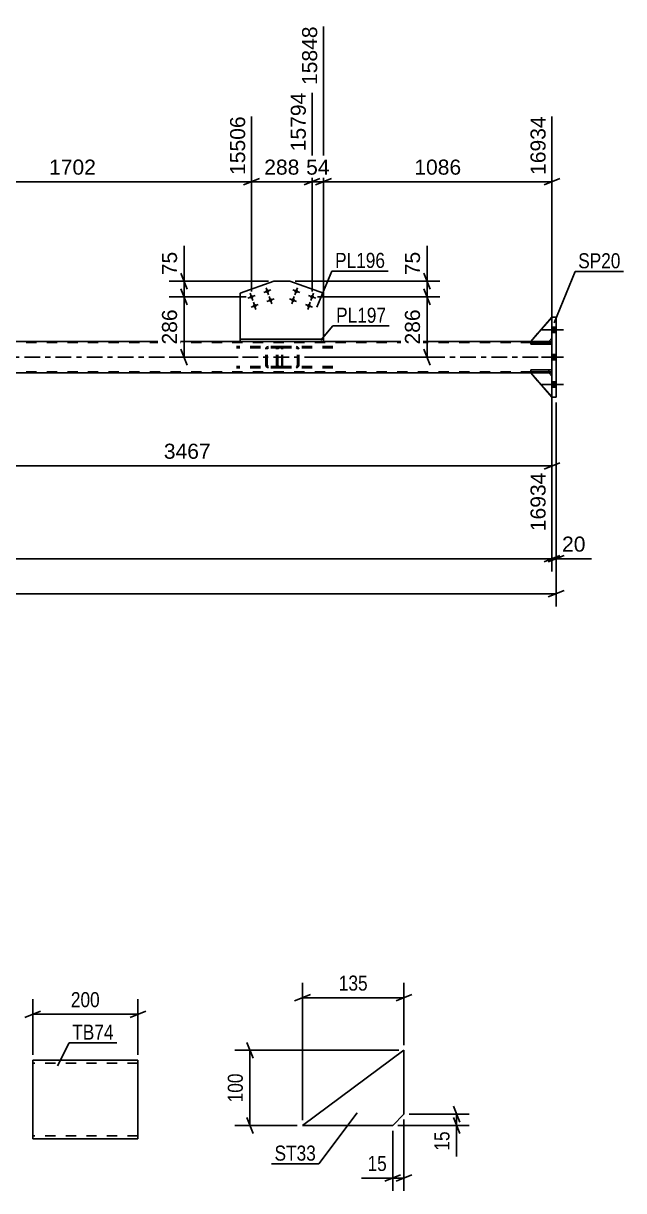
# Model space of a CAD drawing. Header units: millimetres. Extents: x 0 to 1189, y 0 to 841.
# Drawn here: x 641.4 to 755.5, y 227.3 to 449.3 of the extents above; entities that cross this region are included whole.
import ezdxf

# ---------------------------------------------------------------- set-up
doc = ezdxf.new("R2010")
doc.units = ezdxf.units.MM
doc.linetypes.add('DXK_LINE_DOT2', pattern=[3.9198, 1.9599, -1.9599])
doc.linetypes.add('DXK_LINE_DOT3', pattern=[5.9187, 2.979, -0.9799, 0.9799, -0.9799])
doc.styles.add('Arial', font='ARIAL.TTF', dxfattribs={"height": 0.2})
doc.styles.add('Arial Narrow', font='ARIALN.TTF', dxfattribs={"height": 0.2})

# ---------------------------------------------------------------- blocks, each defined once
blk = doc.blocks.new('Part-203770571-2569 - 2383')
at = {"color": 2, "linetype": 'Continuous'}
for p, q in [((741.84, 393.42), (742.64, 393.42)), ((741.84, 378.22), (741.84, 393.42)), ((742.64, 378.22), (742.64, 393.42)), ((742.64, 378.22), (741.84, 378.22))]:
    blk.add_line(p, q, dxfattribs=at)
at = {"color": 7, "linetype": 'DXK_LINE_DOT2'}
for p, q in [((741.84, 378.22), (741.84, 393.42)), ((742.64, 393.42), (742.64, 378.22))]:
    blk.add_line(p, q, dxfattribs=at)
blk = doc.blocks.new('Part-203770571-2510 - 2383')
at = {"color": 2, "linetype": 'Continuous'}
for p, q in [((737.84, 383.06), (737.84, 383.38)), ((737.84, 383.38), (741.84, 383.38)), ((741.84, 383.06), (737.84, 383.06)), ((741.84, 383.06), (741.84, 383.38))]:
    blk.add_line(p, q, dxfattribs=at)
at = {"color": 7, "linetype": 'DXK_LINE_DOT2'}
for p, q in [((741.24, 383.06), (741.24, 383.38)), ((741.84, 383.38), (741.84, 383.06))]:
    blk.add_line(p, q, dxfattribs=at)
blk = doc.blocks.new('Part-203770571-2453 - 2383')
at = {"color": 7, "linetype": 'DXK_LINE_DOT2'}
for p, q in [((690.35, 387.82), (681.85, 387.82)), ((690.35, 387.58), (681.85, 387.58)), ((687.48, 387.53), (687.44, 387.34)), ((687.44, 384.3), (687.44, 387.34)), ((687.69, 387.34), (687.71, 387.43)), ((687.69, 384.3), (687.69, 387.34)), ((687.71, 387.43), (687.76, 387.51)), ((687.94, 387.82), (687.75, 387.79)), ((687.76, 387.51), (687.84, 387.56)), ((687.84, 387.56), (687.94, 387.58)), ((689.45, 387.58), (689.45, 387.82)), ((690.45, 387.79), (690.35, 387.82)), ((690.35, 387.58), (690.4, 387.56)), ((690.4, 387.56), (690.44, 387.51)), ((690.44, 387.51), (690.47, 387.43)), ((690.54, 387.68), (690.45, 387.79)), ((690.47, 387.43), (690.48, 387.34)), ((690.48, 384.3), (690.48, 387.34)), ((690.6, 387.53), (690.54, 387.68)), ((690.62, 387.34), (690.6, 387.53)), ((690.62, 384.3), (690.62, 387.34)), ((690.35, 384.06), (681.85, 384.06)), ((687.44, 384.3), (687.48, 384.12)), ((687.71, 384.21), (687.69, 384.3)), ((687.76, 384.13), (687.71, 384.21)), ((687.84, 384.08), (687.76, 384.13)), ((687.94, 384.06), (687.84, 384.08)), ((689.45, 383.82), (689.45, 384.06)), ((690.4, 384.08), (690.35, 384.06)), ((690.44, 384.13), (690.4, 384.08)), ((690.47, 384.21), (690.44, 384.13)), ((690.48, 384.3), (690.47, 384.21)), ((690.54, 383.96), (690.6, 384.12)), ((690.6, 384.12), (690.62, 384.3)), ((690.35, 383.82), (681.85, 383.82)), ((687.75, 383.86), (687.94, 383.82)), ((690.35, 383.82), (690.45, 383.86)), ((690.45, 383.86), (690.54, 383.96))]:
    blk.add_line(p, q, dxfattribs=at)
for centre, start, end in [((687.93, 387.33), 111.1513, 156.1049), ((687.93, 384.32), 203.8951, 248.8487)]:
    blk.add_arc(centre, 0.492, start, end, dxfattribs=at)
blk = doc.blocks.new('Part-203770571-2470 - 2383')
at = {"color": 7, "linetype": 'DXK_LINE_DOT2'}
for p, q in [((689.49, 387.53), (689.45, 387.34)), ((689.45, 384.3), (689.45, 387.34)), ((689.71, 387.34), (689.73, 387.43)), ((689.71, 384.3), (689.71, 387.34)), ((689.73, 387.43), (689.78, 387.51)), ((689.96, 387.82), (689.77, 387.79)), ((689.78, 387.51), (689.86, 387.56)), ((689.86, 387.56), (689.96, 387.58)), ((700.19, 387.82), (689.96, 387.82)), ((700.19, 387.58), (689.96, 387.58)), ((693.39, 387.79), (693.2, 387.82)), ((693.2, 387.58), (693.29, 387.56)), ((693.29, 387.56), (693.38, 387.51)), ((693.38, 387.51), (693.43, 387.43)), ((693.43, 387.43), (693.45, 387.34)), ((693.45, 384.3), (693.45, 387.34)), ((693.71, 387.34), (693.67, 387.53)), ((693.71, 384.3), (693.71, 387.34)), ((689.45, 384.3), (689.49, 384.12)), ((689.73, 384.21), (689.71, 384.3)), ((689.78, 384.13), (689.73, 384.21)), ((689.86, 384.08), (689.78, 384.13)), ((689.96, 384.06), (689.86, 384.08)), ((700.19, 384.06), (689.96, 384.06)), ((693.29, 384.08), (693.2, 384.06)), ((693.38, 384.13), (693.29, 384.08)), ((693.43, 384.21), (693.38, 384.13)), ((693.45, 384.3), (693.43, 384.21)), ((693.67, 384.12), (693.71, 384.3)), ((689.77, 383.86), (689.96, 383.82)), ((700.19, 383.82), (689.96, 383.82)), ((693.2, 383.82), (693.39, 383.86))]:
    blk.add_line(p, q, dxfattribs=at)
for centre, start, end in [((689.94, 387.32), 110.7583, 155.68), ((693.22, 387.32), 24.32, 69.2417), ((689.94, 384.32), 204.32, 249.2417), ((693.22, 384.32), 290.7583, 335.68)]:
    blk.add_arc(centre, 0.496, start, end, dxfattribs=at)
blk = doc.blocks.new('Part-203770571-2504 - 2383')
at = {"color": 7, "linetype": 'DXK_LINE_DOT2'}
for p, q in [((741.84, 388.58), (737.84, 388.58)), ((737.84, 388.58), (737.84, 388.26)), ((741.24, 388.58), (741.24, 388.26)), ((741.84, 388.26), (741.84, 388.58)), ((741.84, 388.53), (741.84, 388.26)), ((737.84, 388.26), (741.84, 388.26))]:
    blk.add_line(p, q, dxfattribs=at)
blk = doc.blocks.new('Part-203770571-2545 - 2383')
at = {"color": 7, "linetype": 'DXK_LINE_DOT2'}
for p, q in [((737.84, 388.82), (741.84, 393.42)), ((741.84, 393.42), (741.84, 389.42)), ((741.24, 388.82), (737.84, 388.82)), ((741.84, 389.42), (741.24, 388.82))]:
    blk.add_line(p, q, dxfattribs=at)
blk = doc.blocks.new('Part-203770571-2546 - 2383')
at = {"color": 2, "linetype": 'Continuous'}
for p, q in [((737.84, 388.82), (741.84, 393.42)), ((741.24, 388.82), (737.84, 388.82)), ((741.84, 389.42), (741.24, 388.82))]:
    blk.add_line(p, q, dxfattribs=at)
at = {"color": 7, "linetype": 'DXK_LINE_DOT2'}
blk.add_line((741.84, 393.42), (741.84, 389.42), dxfattribs=at)
blk = doc.blocks.new('Part-203770571-2547 - 2383')
at = {"color": 7, "linetype": 'DXK_LINE_DOT2'}
for p, q in [((741.24, 382.82), (737.84, 382.82)), ((737.84, 382.82), (741.84, 378.22)), ((741.84, 382.22), (741.24, 382.82)), ((741.84, 378.22), (741.84, 382.22))]:
    blk.add_line(p, q, dxfattribs=at)
blk = doc.blocks.new('Part-203770571-2548 - 2383')
at = {"color": 2, "linetype": 'Continuous'}
for p, q in [((741.24, 382.82), (737.84, 382.82)), ((737.84, 382.82), (741.84, 378.22)), ((741.84, 382.22), (741.24, 382.82))]:
    blk.add_line(p, q, dxfattribs=at)
at = {"color": 7, "linetype": 'DXK_LINE_DOT2'}
blk.add_line((741.84, 378.22), (741.84, 382.22), dxfattribs=at)
blk = doc.blocks.new('Part-203770571-2555 - 2383')
at = {"color": 2, "linetype": 'Continuous'}
for p, q in [((737.84, 388.26), (737.84, 388.58)), ((737.84, 388.58), (741.84, 388.58)), ((741.84, 388.26), (741.84, 388.58)), ((741.84, 388.26), (737.84, 388.26))]:
    blk.add_line(p, q, dxfattribs=at)
at = {"color": 7, "linetype": 'DXK_LINE_DOT2'}
for p, q in [((741.24, 388.26), (741.24, 388.58)), ((741.84, 388.58), (741.84, 388.26))]:
    blk.add_line(p, q, dxfattribs=at)
blk = doc.blocks.new('Bolt-203770571-2578 - 2383')
at = {"linetype": 'Continuous'}
for points in [[(741.84, 391.54), (741.84, 390.5), (742.64, 390.5), (742.64, 391.54)], [(741.84, 391.54), (741.84, 390.5), (742.64, 390.5), (742.64, 391.54)], [(741.84, 391.54), (741.84, 390.5), (742.64, 390.5), (742.64, 391.54)], [(741.84, 386.34), (741.84, 385.3), (742.64, 385.3), (742.64, 386.34)], [(741.84, 386.34), (741.84, 385.3), (742.64, 385.3), (742.64, 386.34)], [(741.84, 381.14), (741.84, 380.1), (742.64, 380.1), (742.64, 381.14)], [(741.84, 381.14), (741.84, 380.1), (742.64, 380.1), (742.64, 381.14)], [(741.84, 381.14), (741.84, 380.1), (742.64, 380.1), (742.64, 381.14)]]:
    blk.add_hatch(color=1, dxfattribs=at).paths.add_polyline_path(points)
at = {"color": 1, "linetype": 'Continuous'}
for p, q in [((744.04, 391.02), (739.84, 391.02)), ((744.04, 391.02), (739.84, 391.02)), ((744.04, 391.02), (739.84, 391.02)), ((742.64, 391.54), (741.84, 391.54)), ((742.64, 391.54), (741.84, 391.54)), ((742.64, 391.54), (741.84, 391.54)), ((742.64, 390.5), (741.84, 390.5)), ((742.64, 390.5), (741.84, 390.5)), ((742.64, 390.5), (741.84, 390.5)), ((742.64, 386.34), (741.84, 386.34)), ((742.64, 386.34), (741.84, 386.34)), ((744.04, 385.82), (739.84, 385.82)), ((744.04, 385.82), (739.84, 385.82)), ((742.64, 385.3), (741.84, 385.3)), ((742.64, 385.3), (741.84, 385.3)), ((744.04, 380.62), (739.84, 380.62)), ((744.04, 380.62), (739.84, 380.62)), ((744.04, 380.62), (739.84, 380.62)), ((742.64, 381.14), (741.84, 381.14)), ((742.64, 381.14), (741.84, 381.14)), ((742.64, 381.14), (741.84, 381.14)), ((742.64, 380.1), (741.84, 380.1)), ((742.64, 380.1), (741.84, 380.1)), ((742.64, 380.1), (741.84, 380.1))]:
    blk.add_line(p, q, dxfattribs=at)
blk = doc.blocks.new('Part-203770571-2616 - 2383')
at = {"color": 7, "linetype": 'DXK_LINE_DOT2'}
for p, q in [((741.84, 383.38), (737.84, 383.38)), ((737.84, 383.38), (737.84, 383.06)), ((737.84, 383.06), (741.84, 383.06)), ((741.24, 383.06), (741.24, 383.38)), ((741.84, 383.06), (741.84, 383.38)), ((741.84, 383.38), (741.84, 383.06))]:
    blk.add_line(p, q, dxfattribs=at)
blk = doc.blocks.new('Part-203770571-2638 - 2383')
at = {"color": 7, "linetype": 'DXK_LINE_DOT2'}
for p, q in [((741.84, 388.58), (79.28, 388.58)), ((87.28, 388.82), (741.84, 388.82)), ((698.41, 388.82), (682.56, 388.82)), ((741.24, 388.82), (737.84, 388.82)), ((741.84, 388.82), (741.84, 382.82)), ((741.84, 383.06), (79.28, 383.06)), ((741.84, 382.82), (176.68, 382.82)), ((741.24, 382.82), (737.84, 382.82))]:
    blk.add_line(p, q, dxfattribs=at)
at = {"color": 2, "linetype": 'Continuous'}
for p, q in [((682.56, 388.82), (616.65, 388.82)), ((737.84, 388.82), (698.41, 388.82)), ((741.84, 388.82), (741.24, 388.82)), ((737.84, 382.82), (608.36, 382.82)), ((741.84, 382.82), (741.24, 382.82))]:
    blk.add_line(p, q, dxfattribs=at)
at = {"color": 7, "linetype": 'DXK_LINE_DOT3'}
blk.add_line((79.28, 385.82), (741.84, 385.82), dxfattribs=at)
blk = doc.blocks.new('Part-203770571-2711 - 2383')
at = {"color": 2, "linetype": 'Continuous'}
for p, q in [((682.56, 398), (688.97, 400.27)), ((688.97, 400.27), (692.01, 400.27)), ((692.01, 400.27), (698.41, 398)), ((682.56, 389.22), (682.56, 398)), ((698.41, 398), (698.41, 389.22))]:
    blk.add_line(p, q, dxfattribs=at)
at = {"color": 7, "linetype": 'DXK_LINE_DOT2'}
blk.add_line((698.41, 389.22), (682.56, 389.22), dxfattribs=at)
blk = doc.blocks.new('Part-203770571-2716 - 2383')
at = {"color": 2, "linetype": 'Continuous'}
for p, q in [((698.41, 389.22), (682.56, 389.22)), ((682.56, 388.82), (682.56, 389.22)), ((698.41, 388.82), (682.56, 388.82)), ((698.41, 388.82), (698.41, 389.22))]:
    blk.add_line(p, q, dxfattribs=at)
blk = doc.blocks.new('Bolt-203770571-2717 - 2383')
at = {"linetype": 'Continuous'}
for points in [[(685.06, 397.4, -1), (684.38, 397.16, -1)], [(688.08, 398.47, -1), (687.4, 398.23, -1)], [(685.67, 395.71, -1), (684.99, 395.47, -1)], [(688.68, 396.78, -1), (688, 396.54, -1)]]:
    blk.add_hatch(color=1, dxfattribs=at).paths.add_polyline_path(points)
at = {"color": 1, "linetype": 'Continuous'}
for p, q in [((685.4, 397.52), (684.05, 397.04)), ((684.48, 397.96), (684.96, 396.6)), ((688.42, 398.59), (687.06, 398.11)), ((687.5, 399.03), (687.98, 397.67)), ((688.1, 397.33), (688.58, 395.98)), ((686, 395.83), (684.65, 395.35)), ((685.09, 396.26), (685.57, 394.91)), ((689.02, 396.9), (687.66, 396.41))]:
    blk.add_line(p, q, dxfattribs=at)
blk = doc.blocks.new('Bolt-203770571-2718 - 2383')
at = {"linetype": 'Continuous'}
for points in [[(693.57, 398.23, -1), (692.89, 398.47, -1)], [(696.59, 397.16, -1), (695.91, 397.4, -1)], [(692.97, 396.54, -1), (692.29, 396.78, -1)], [(695.99, 395.47, -1), (695.31, 395.71, -1)]]:
    blk.add_hatch(color=1, dxfattribs=at).paths.add_polyline_path(points)
at = {"color": 1, "linetype": 'Continuous'}
for p, q in [((692.87, 397.33), (692.39, 395.98)), ((693.91, 398.11), (692.56, 398.59)), ((693.47, 399.03), (692.99, 397.67)), ((696.93, 397.04), (695.57, 397.52)), ((696.49, 397.96), (696.01, 396.6)), ((693.31, 396.41), (691.95, 396.9)), ((696.33, 395.35), (694.97, 395.83)), ((695.89, 396.26), (695.41, 394.91))]:
    blk.add_line(p, q, dxfattribs=at)
blk = doc.blocks.new('Part-203770571-41274 - 41273')
at = {"color": 2, "linetype": 'Continuous'}
for p, q in [((643.13, 252.16), (643.13, 250.96)), ((663.13, 252.16), (643.13, 252.16)), ((643.13, 238.36), (643.13, 250.96)), ((663.13, 252.16), (663.13, 252.07)), ((663.13, 252.07), (663.13, 250.96)), ((663.13, 237.16), (663.13, 250.96)), ((643.13, 237.25), (643.13, 238.36)), ((643.13, 237.16), (643.13, 237.25)), ((663.13, 237.16), (643.13, 237.16))]:
    blk.add_line(p, q, dxfattribs=at)
at = {"color": 7, "linetype": 'DXK_LINE_DOT2'}
for p, q in [((663.13, 251.56), (643.13, 251.56)), ((663.13, 250.96), (663.13, 251.81)), ((643.13, 238.36), (643.13, 237.51)), ((643.13, 237.76), (643.13, 237.8)), ((663.13, 237.76), (643.13, 237.76)), ((663.13, 237.76), (663.13, 237.8)), ((643.13, 237.16), (643.13, 237.16))]:
    blk.add_line(p, q, dxfattribs=at)
blk = doc.blocks.new('Part-203770571-41422 - 41421')
at = {"color": 2, "linetype": 'Continuous'}
for p, q in [((713.72, 254.02), (694.43, 239.73)), ((713.72, 241.88), (713.72, 254.02)), ((694.43, 239.73), (711.57, 239.73)), ((713.72, 241.88), (711.57, 239.73))]:
    blk.add_line(p, q, dxfattribs=at)
blk = doc.blocks.new('StraightDimension-203770571-2778 - 2383')
at = {"color": 7, "linetype": 'Continuous'}
for p, q in [((741.84, 383.22), (741.84, 352.73)), ((603.16, 381.42), (603.16, 352.73)), ((604.66, 365.75), (601.66, 364.55)), ((603.16, 365.15), (741.84, 365.15)), ((740.34, 364.55), (743.34, 365.75))]:
    blk.add_line(p, q, dxfattribs=at)
at = {"color": 0}
blk.add_wipeout([(677.55, 365.9), (677.55, 370.1), (667.46, 370.1), (667.46, 365.9)], dxfattribs=at)
at = {"color": 0, "linetype": 'Continuous'}
blk.add_wipeout([(741.24, 364.45), (737.04, 364.45), (737.04, 352.13), (741.24, 352.13)], dxfattribs=at)
at = {"color": 3, "style": 'Arial'}
blk.add_text('3467', height=2.865, dxfattribs=at).set_placement((668.06, 366.5))
at = {"color": 3, "linetype": 'Continuous', "style": 'Arial'}
blk.add_text('16934', height=2.865, rotation=90.0002, dxfattribs=at).set_placement((740.64, 352.73))
blk = doc.blocks.new('StraightDimension-203770571-34992 - 2383')
at = {"color": 7, "linetype": 'Continuous'}
for p, q in [((696.25, 398.28), (696.25, 436.09)), ((684.72, 398.28), (684.72, 431.59)), ((683.22, 418.57), (686.22, 419.77)), ((697.75, 419.77), (694.75, 418.57)), ((684.72, 419.17), (696.25, 419.17))]:
    blk.add_line(p, q, dxfattribs=at)
at = {"color": 0}
blk.add_wipeout([(694.42, 419.92), (694.42, 424.12), (686.55, 424.12), (686.55, 419.92)], dxfattribs=at)
at = {"color": 0, "linetype": 'Continuous'}
blk.add_wipeout([(695.65, 436.69), (691.45, 436.69), (691.45, 424.37), (695.65, 424.37)], dxfattribs=at)
at = {"color": 3, "linetype": 'Continuous', "style": 'Arial'}
blk.add_text('15794', height=2.865, rotation=90.0002, dxfattribs=at).set_placement((695.05, 424.97))
at = {"color": 3, "style": 'Arial'}
blk.add_text('288', height=2.865, dxfattribs=at).set_placement((687.15, 420.52))
blk = doc.blocks.new('StraightDimension-203770571-35588 - 2383')
at = {"color": 7, "linetype": 'Continuous'}
for p, q in [((717.51, 401.77), (718.71, 398.77)), ((693.01, 400.27), (720.51, 400.27)), ((718.11, 397.28), (718.11, 400.27)), ((718.71, 395.78), (717.51, 398.78)), ((697.25, 397.28), (720.51, 397.28))]:
    blk.add_line(p, q, dxfattribs=at)
at = {"color": 0}
blk.add_wipeout([(717.36, 406.45), (713.16, 406.45), (713.16, 400.8), (717.36, 400.8)], dxfattribs=at)
at = {"color": 7, "linetype": 'Continuous'}
blk.add_line((718.11, 400.27), (718.11, 406.97), dxfattribs=at)
blk.add_line((718.11, 400.27), (718.11, 406.97), dxfattribs=at)
at = {"color": 3, "style": 'Arial'}
blk.add_text('75', height=2.865, rotation=90.0002, dxfattribs=at).set_placement((716.76, 401.4))
blk = doc.blocks.new('StraightDimension-203770571-35589 - 2383')
at = {"color": 7, "linetype": 'Continuous'}
for p, q in [((717.51, 398.78), (718.71, 395.78)), ((697.25, 397.28), (720.51, 397.28)), ((718.11, 385.82), (718.11, 397.28)), ((718.71, 384.32), (717.51, 387.32)), ((697.25, 385.82), (720.51, 385.82))]:
    blk.add_line(p, q, dxfattribs=at)
at = {"color": 0}
blk.add_wipeout([(717.36, 395.49), (713.16, 395.49), (713.16, 387.62), (717.36, 387.62)], dxfattribs=at)
at = {"color": 3, "style": 'Arial'}
blk.add_text('286', height=2.865, rotation=90.0002, dxfattribs=at).set_placement((716.76, 388.22))
blk = doc.blocks.new('StraightDimension-203770571-2767 - 2383')
at = {"color": 7, "linetype": 'Continuous'}
for p, q in [((742.64, 377.22), (742.64, 338.43)), ((66.38, 340.83), (742.64, 340.83)), ((741.14, 340.23), (744.14, 341.43))]:
    blk.add_line(p, q, dxfattribs=at)
blk = doc.blocks.new('StraightDimension-203770571-35211 - 2383')
at = {"color": 7, "linetype": 'Continuous'}
for p, q in [((741.84, 377.22), (741.84, 345.09)), ((67.18, 347.49), (741.84, 347.49)), ((740.34, 346.89), (743.34, 348.09))]:
    blk.add_line(p, q, dxfattribs=at)
blk = doc.blocks.new('StraightDimension-203770571-34990 - 2383')
at = {"color": 7, "linetype": 'Continuous'}
for p, q in [((698.41, 390.22), (698.41, 448.69)), ((741.84, 389.82), (741.84, 431.59)), ((699.91, 419.77), (696.91, 418.57)), ((740.34, 418.57), (743.34, 419.77)), ((698.41, 419.17), (741.84, 419.17))]:
    blk.add_line(p, q, dxfattribs=at)
at = {"color": 0, "linetype": 'Continuous'}
blk.add_wipeout([(741.24, 432.19), (737.04, 432.19), (737.04, 419.87), (741.24, 419.87)], dxfattribs=at)
at = {"color": 0}
blk.add_wipeout([(725.18, 419.92), (725.18, 424.12), (715.08, 424.12), (715.08, 419.92)], dxfattribs=at)
at = {"color": 3, "linetype": 'Continuous', "style": 'Arial'}
blk.add_text('16934', height=2.865, rotation=90.0002, dxfattribs=at).set_placement((740.64, 420.47))
at = {"color": 3, "style": 'Arial'}
blk.add_text('1086', height=2.865, dxfattribs=at).set_placement((715.68, 420.52))
blk = doc.blocks.new('StraightDimension-203770571-34991 - 2383')
at = {"color": 7, "linetype": 'Continuous'}
for p, q in [((698.41, 390.22), (698.41, 448.69)), ((696.25, 398.28), (696.25, 436.09)), ((694.75, 418.57), (697.75, 419.77)), ((699.91, 419.77), (696.91, 418.57)), ((696.25, 419.17), (698.41, 419.17))]:
    blk.add_line(p, q, dxfattribs=at)
at = {"color": 0, "linetype": 'Continuous'}
blk.add_wipeout([(697.81, 449.29), (693.61, 449.29), (693.61, 436.97), (697.81, 436.97)], dxfattribs=at)
at = {"color": 0}
blk.add_wipeout([(700.16, 419.92), (700.16, 424.12), (694.51, 424.12), (694.51, 419.92)], dxfattribs=at)
at = {"color": 3, "linetype": 'Continuous', "style": 'Arial'}
blk.add_text('15848', height=2.865, rotation=90.0002, dxfattribs=at).set_placement((697.21, 437.57))
at = {"color": 3, "style": 'Arial'}
blk.add_text('54', height=2.865, dxfattribs=at).set_placement((695.11, 420.52))
blk = doc.blocks.new('StraightDimension-203770571-34993 - 2383')
at = {"color": 7, "linetype": 'Continuous'}
for p, q in [((616.65, 390.22), (616.65, 448.69)), ((684.72, 398.28), (684.72, 431.59)), ((618.15, 419.77), (615.15, 418.57)), ((683.22, 418.57), (686.22, 419.77)), ((616.65, 419.17), (684.72, 419.17))]:
    blk.add_line(p, q, dxfattribs=at)
at = {"color": 0, "linetype": 'Continuous'}
blk.add_wipeout([(684.12, 432.19), (679.92, 432.19), (679.92, 419.87), (684.12, 419.87)], dxfattribs=at)
at = {"color": 0}
blk.add_wipeout([(655.74, 419.92), (655.74, 424.12), (645.64, 424.12), (645.64, 419.92)], dxfattribs=at)
at = {"color": 3, "linetype": 'Continuous', "style": 'Arial'}
blk.add_text('15506', height=2.865, rotation=90.0002, dxfattribs=at).set_placement((683.52, 420.47))
at = {"color": 3, "style": 'Arial'}
blk.add_text('1702', height=2.865, dxfattribs=at).set_placement((646.24, 420.52))
blk = doc.blocks.new('StraightDimension-203770571-35210 - 2383')
at = {"color": 7, "linetype": 'Continuous'}
for p, q in [((741.84, 377.22), (741.84, 345.09)), ((742.64, 377.22), (742.64, 345.09)), ((740.34, 346.89), (743.34, 348.09)), ((744.14, 348.09), (741.14, 346.89)), ((741.84, 347.49), (742.64, 347.49))]:
    blk.add_line(p, q, dxfattribs=at)
at = {"color": 0}
blk.add_wipeout([(748.81, 348.24), (748.81, 352.44), (743.17, 352.44), (743.17, 348.24)], dxfattribs=at)
at = {"color": 7, "linetype": 'Continuous'}
blk.add_line((742.64, 347.49), (749.34, 347.49), dxfattribs=at)
blk.add_line((742.64, 347.49), (749.34, 347.49), dxfattribs=at)
at = {"color": 3, "style": 'Arial'}
blk.add_text('20', height=2.865, dxfattribs=at).set_placement((743.77, 348.84))
blk = doc.blocks.new('StraightDimension-203770571-35561 - 2383')
at = {"color": 7, "linetype": 'Continuous'}
for p, q in [((671.32, 401.77), (672.52, 398.77)), ((687.97, 400.27), (669.07, 400.27)), ((671.92, 397.28), (671.92, 400.27)), ((672.52, 395.78), (671.32, 398.78)), ((683.72, 397.28), (669.07, 397.28))]:
    blk.add_line(p, q, dxfattribs=at)
at = {"color": 0}
blk.add_wipeout([(671.17, 406.45), (666.97, 406.45), (666.97, 400.8), (671.17, 400.8)], dxfattribs=at)
at = {"color": 7, "linetype": 'Continuous'}
blk.add_line((671.92, 400.27), (671.92, 406.97), dxfattribs=at)
blk.add_line((671.92, 400.27), (671.92, 406.97), dxfattribs=at)
at = {"color": 3, "style": 'Arial'}
blk.add_text('75', height=2.865, rotation=90.0002, dxfattribs=at).set_placement((670.57, 401.4))
blk = doc.blocks.new('StraightDimension-203770571-35562 - 2383')
at = {"color": 7, "linetype": 'Continuous'}
for p, q in [((671.32, 398.78), (672.52, 395.78)), ((683.72, 397.28), (669.07, 397.28)), ((671.92, 385.82), (671.92, 397.28)), ((672.52, 384.32), (671.32, 387.32)), ((682.17, 385.82), (669.07, 385.82))]:
    blk.add_line(p, q, dxfattribs=at)
at = {"color": 0}
blk.add_wipeout([(671.17, 395.49), (666.97, 395.49), (666.97, 387.62), (671.17, 387.62)], dxfattribs=at)
at = {"color": 3, "style": 'Arial'}
blk.add_text('286', height=2.865, rotation=90.0002, dxfattribs=at).set_placement((670.57, 388.22))
blk = doc.blocks.new('StraightDimension-203770571-41642 - 41273')
at = {"color": 7, "linetype": 'Continuous'}
for p, q in [((643.13, 253.16), (643.13, 263.72)), ((663.13, 253.16), (663.13, 263.72)), ((644.63, 261.47), (641.63, 260.27)), ((643.13, 260.87), (663.13, 260.87)), ((661.63, 260.27), (664.63, 261.47))]:
    blk.add_line(p, q, dxfattribs=at)
at = {"color": 0}
blk.add_wipeout([(656.48, 261.62), (656.48, 265.82), (649.79, 265.82), (649.79, 261.62)], dxfattribs=at)
at = {"color": 3, "style": 'Arial Narrow'}
blk.add_text('200', height=2.863, dxfattribs=at).set_placement((650.39, 262.22))
blk = doc.blocks.new('StraightDimension-203770571-42186 - 41421')
at = {"color": 7, "linetype": 'Continuous'}
for p, q in [((694.43, 240.73), (694.43, 266.87)), ((713.72, 255.02), (713.72, 266.87)), ((695.93, 264.62), (692.93, 263.42)), ((712.22, 263.42), (715.22, 264.62)), ((694.43, 264.02), (713.72, 264.02))]:
    blk.add_line(p, q, dxfattribs=at)
at = {"color": 0}
blk.add_wipeout([(707.42, 264.77), (707.42, 268.97), (700.73, 268.97), (700.73, 264.77)], dxfattribs=at)
at = {"color": 3, "style": 'Arial Narrow'}
blk.add_text('135', height=2.863, dxfattribs=at).set_placement((701.33, 265.37))
blk = doc.blocks.new('StraightDimension-203770571-42178 - 41421')
at = {"color": 7, "linetype": 'Continuous'}
for p, q in [((685.03, 252.52), (683.83, 255.52)), ((712.72, 254.02), (681.58, 254.02)), ((684.43, 239.73), (684.43, 254.02)), ((693.43, 239.73), (681.58, 239.73)), ((683.83, 241.23), (685.03, 238.23))]:
    blk.add_line(p, q, dxfattribs=at)
at = {"color": 0}
blk.add_wipeout([(683.68, 250.22), (679.48, 250.22), (679.48, 243.53), (683.68, 243.53)], dxfattribs=at)
at = {"color": 3, "style": 'Arial Narrow'}
blk.add_text('100', height=2.863, rotation=90.0002, dxfattribs=at).set_placement((683.08, 244.13))
blk = doc.blocks.new('StraightDimension-203770571-42182 - 41421')
at = {"color": 7, "linetype": 'Continuous'}
for p, q in [((713.72, 240.88), (713.72, 227.33)), ((711.57, 238.73), (711.57, 227.33)), ((710.07, 229.13), (713.07, 230.33)), ((711.57, 229.73), (713.72, 229.73)), ((715.22, 230.33), (712.22, 229.13))]:
    blk.add_line(p, q, dxfattribs=at)
at = {"color": 0}
blk.add_wipeout([(711.05, 230.48), (711.05, 234.68), (706.19, 234.68), (706.19, 230.48)], dxfattribs=at)
at = {"color": 7, "linetype": 'Continuous'}
blk.add_line((711.57, 229.73), (705.67, 229.73), dxfattribs=at)
blk.add_line((711.57, 229.73), (705.67, 229.73), dxfattribs=at)
at = {"color": 3, "style": 'Arial Narrow'}
blk.add_text('15', height=2.863, dxfattribs=at).set_placement((706.79, 231.08))
blk = doc.blocks.new('StraightDimension-203770571-42174 - 41421')
at = {"color": 7, "linetype": 'Continuous'}
for p, q in [((723.12, 243.38), (724.32, 240.38)), ((712.57, 239.73), (726.12, 239.73)), ((714.72, 241.88), (726.12, 241.88)), ((724.32, 238.23), (723.12, 241.23)), ((723.72, 239.73), (723.72, 241.88))]:
    blk.add_line(p, q, dxfattribs=at)
at = {"color": 0}
blk.add_wipeout([(722.97, 239.21), (718.77, 239.21), (718.77, 234.35), (722.97, 234.35)], dxfattribs=at)
at = {"color": 7, "linetype": 'Continuous'}
blk.add_line((723.72, 239.73), (723.72, 233.83), dxfattribs=at)
blk.add_line((723.72, 239.73), (723.72, 233.83), dxfattribs=at)
at = {"color": 3, "style": 'Arial Narrow'}
blk.add_text('15', height=2.863, rotation=90.0002, dxfattribs=at).set_placement((722.37, 234.95))
blk = doc.blocks.new('Mark-203770571-2565 - 2383')
at = {"color": 0}
blk.add_wipeout([(754.88, 402.72), (754.88, 405.72), (746.84, 405.72), (746.84, 402.72)], dxfattribs=at)
blk.add_wipeout([(754.88, 402.72), (754.88, 405.72), (746.84, 405.72), (746.84, 402.72)], dxfattribs=at)
at = {"color": 30, "linetype": 'Continuous'}
for p, q in [((742.25, 392.33), (746.24, 402.12)), ((746.24, 402.12), (755.48, 402.12))]:
    blk.add_line(p, q, dxfattribs=at)
at = {"color": 3, "style": 'Arial Narrow'}
blk.add_text('SP20', height=2.863, dxfattribs=at).set_placement((746.84, 402.72))
blk = doc.blocks.new('Mark-203770571-2712 - 2383')
at = {"color": 0}
blk.add_wipeout([(710.32, 392.36), (710.32, 395.36), (700.82, 395.36), (700.82, 392.36)], dxfattribs=at)
blk.add_wipeout([(710.32, 392.36), (710.32, 395.36), (700.82, 395.36), (700.82, 392.36)], dxfattribs=at)
at = {"color": 30, "linetype": 'Continuous'}
for p, q in [((697.92, 389.06), (700.22, 391.76)), ((700.22, 391.76), (710.92, 391.76))]:
    blk.add_line(p, q, dxfattribs=at)
at = {"color": 3, "style": 'Arial Narrow'}
blk.add_text('PL197', height=2.863, dxfattribs=at).set_placement((700.82, 392.36))
blk = doc.blocks.new('Mark-203770571-32135 - 2383')
at = {"color": 0}
blk.add_wipeout([(710.12, 402.79), (710.12, 405.79), (700.62, 405.79), (700.62, 402.79)], dxfattribs=at)
blk.add_wipeout([(710.12, 402.79), (710.12, 405.79), (700.62, 405.79), (700.62, 402.79)], dxfattribs=at)
at = {"color": 30, "linetype": 'Continuous'}
for p, q in [((697.17, 395.31), (700.02, 402.19)), ((700.02, 402.19), (710.72, 402.19))]:
    blk.add_line(p, q, dxfattribs=at)
at = {"color": 3, "style": 'Arial Narrow'}
blk.add_text('PL196', height=2.863, dxfattribs=at).set_placement((700.62, 402.79))
blk = doc.blocks.new('Mark-203770571-42242 - 41273')
at = {"color": 0}
blk.add_wipeout([(658.5, 256.04), (658.5, 259.04), (650.65, 259.04), (650.65, 256.04)], dxfattribs=at)
blk.add_wipeout([(658.5, 256.04), (658.5, 259.04), (650.65, 259.04), (650.65, 256.04)], dxfattribs=at)
at = {"color": 30, "linetype": 'Continuous'}
for p, q in [((647.85, 251.07), (650.05, 255.44)), ((650.05, 255.44), (659.1, 255.44))]:
    blk.add_line(p, q, dxfattribs=at)
at = {"color": 3, "style": 'Arial Narrow'}
blk.add_text('TB74', height=2.863, dxfattribs=at).set_placement((650.65, 256.04))
blk = doc.blocks.new('Mark-203770571-42281 - 41421')
at = {"color": 0}
blk.add_wipeout([(696.96, 233.04), (696.96, 236.04), (689.11, 236.04), (689.11, 233.04)], dxfattribs=at)
blk.add_wipeout([(696.96, 233.04), (696.96, 236.04), (689.11, 236.04), (689.11, 233.04)], dxfattribs=at)
at = {"color": 30, "linetype": 'Continuous'}
for p in [(704.83, 242.13), (688.51, 232.44)]:
    blk.add_line(p, (697.56, 232.44), dxfattribs=at)
at = {"color": 3, "style": 'Arial Narrow'}
blk.add_text('ST33', height=2.863, dxfattribs=at).set_placement((689.11, 233.04))

msp = doc.modelspace()

# ---------------------------------------------------------------- block references
for name in ['Part-203770571-2711 - 2383', 'Bolt-203770571-2717 - 2383', 'Bolt-203770571-2718 - 2383', 'Part-203770571-2545 - 2383', 'Part-203770571-2546 - 2383', 'Part-203770571-2569 - 2383', 'Bolt-203770571-2578 - 2383', 'Part-203770571-2638 - 2383', 'Part-203770571-2716 - 2383', 'Part-203770571-2504 - 2383', 'Part-203770571-2555 - 2383', 'Part-203770571-2453 - 2383', 'Part-203770571-2470 - 2383', 'Part-203770571-2510 - 2383', 'Part-203770571-2616 - 2383', 'Part-203770571-2547 - 2383', 'Part-203770571-2548 - 2383', 'Part-203770571-41422 - 41421', 'Part-203770571-41274 - 41273']:
    msp.add_blockref(name, (0, 0))

# ---------------------------------------------------------------- next in the draw order: block references
for name in ['StraightDimension-203770571-34992 - 2383', 'StraightDimension-203770571-2778 - 2383', 'StraightDimension-203770571-42186 - 41421', 'StraightDimension-203770571-41642 - 41273']:
    msp.add_blockref(name, (0, 0))

# ---------------------------------------------------------------- next in the draw order: block references
for name in ['StraightDimension-203770571-34993 - 2383', 'StraightDimension-203770571-35588 - 2383', 'StraightDimension-203770571-2767 - 2383', 'Mark-203770571-42242 - 41273', 'StraightDimension-203770571-42178 - 41421']:
    msp.add_blockref(name, (0, 0))

# ---------------------------------------------------------------- next in the draw order: block references
for name in ['StraightDimension-203770571-35561 - 2383', 'StraightDimension-203770571-35589 - 2383', 'StraightDimension-203770571-35211 - 2383', 'StraightDimension-203770571-42182 - 41421']:
    msp.add_blockref(name, (0, 0))

# ---------------------------------------------------------------- next in the draw order: block references
for name in ['StraightDimension-203770571-34990 - 2383', 'StraightDimension-203770571-35562 - 2383', 'StraightDimension-203770571-35210 - 2383', 'Mark-203770571-42281 - 41421', 'StraightDimension-203770571-42174 - 41421']:
    msp.add_blockref(name, (0, 0))

# ---------------------------------------------------------------- next in the draw order: block references
for name in ['StraightDimension-203770571-34991 - 2383', 'Mark-203770571-2565 - 2383']:
    msp.add_blockref(name, (0, 0))

# ---------------------------------------------------------------- next in the draw order: block references
msp.add_blockref('Mark-203770571-2712 - 2383', (0, 0))

# ---------------------------------------------------------------- next in the draw order: block references
msp.add_blockref('Mark-203770571-32135 - 2383', (0, 0))

doc.saveas('drawing.dxf')
